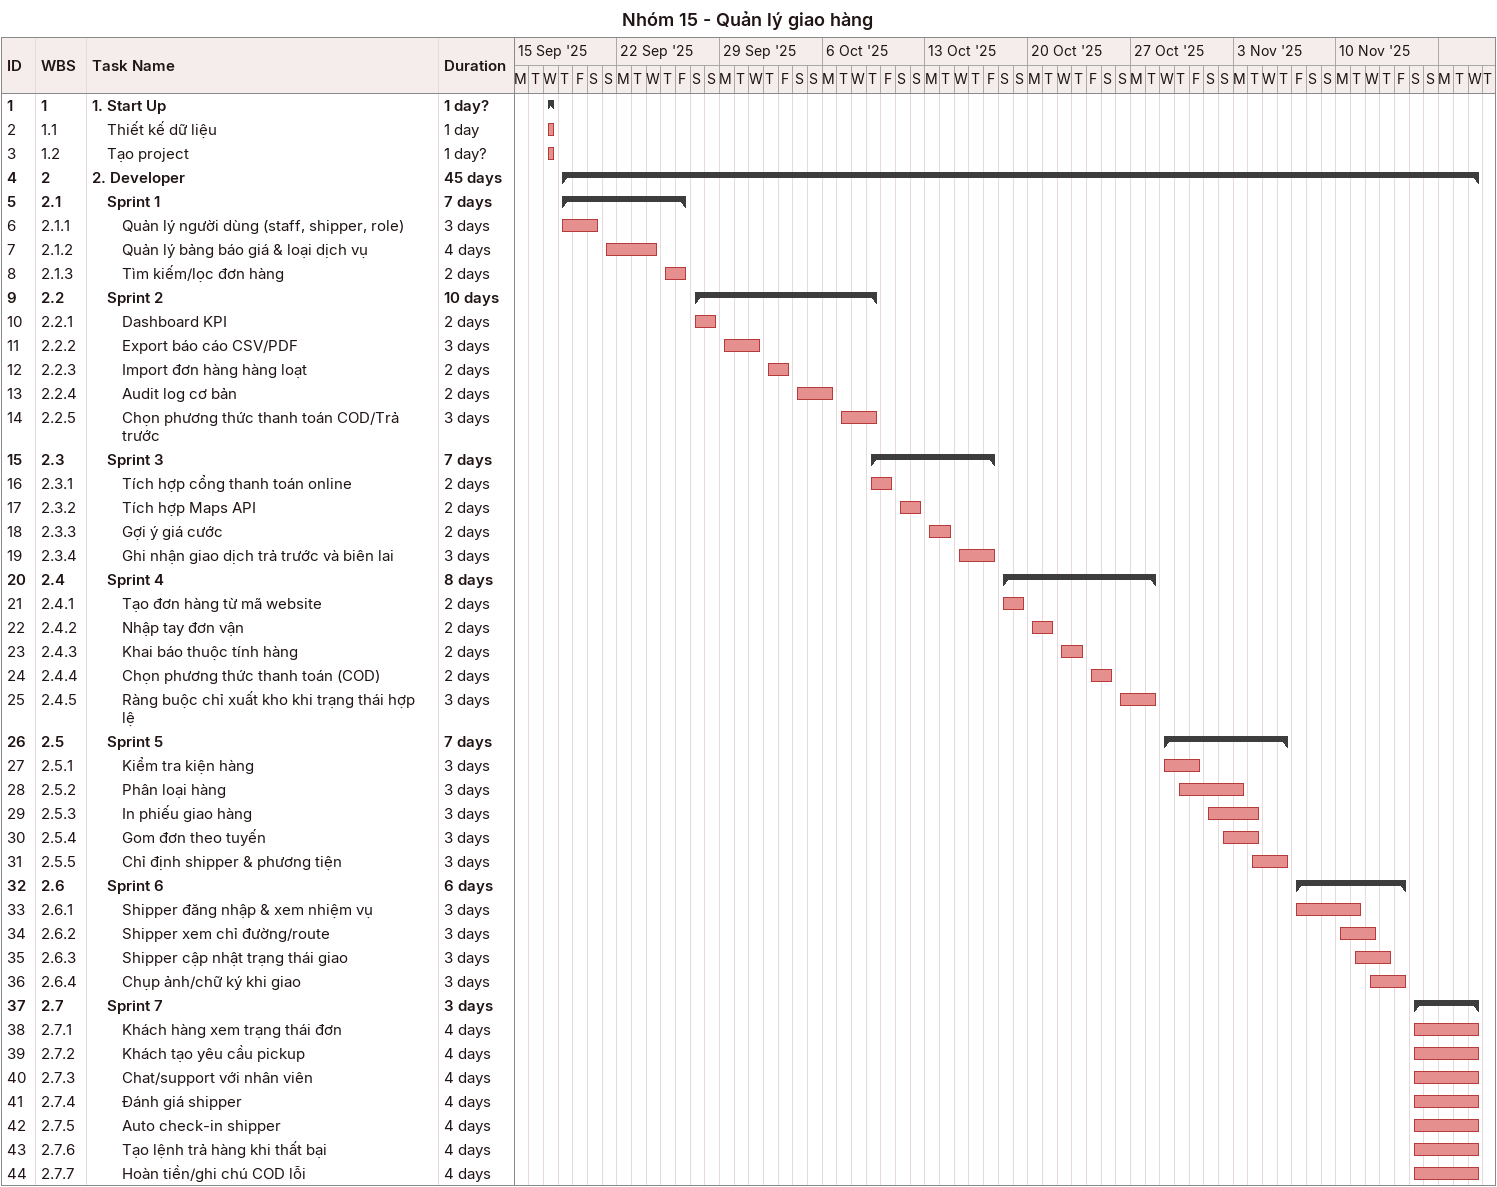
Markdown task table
Nhóm 15 - Quản lý giao hàng

| ID | WBS | Task | Duration | Start | Finish |
|---|---|---|---|---|---|
| 1 | 1 | **1. Start Up** | 1d? | 2025-09-17 | 2025-09-17 |
| 2 | 1.1 | Thiết kế dữ liệu | 1d | 2025-09-17 | 2025-09-17 |
| 3 | 1.2 | Tạo project | 1d? | 2025-09-17 | 2025-09-17 |
| 4 | 2 | **2. Developer** | 45d | 2025-09-18 | 2025-11-19 |
| 5 | 2.1 | **Sprint 1** | 7d | 2025-09-18 | 2025-09-26 |
| 6 | 2.1.1 | Quản lý người dùng (staff, shipper, role) | 3d | 2025-09-18 | 2025-09-20 |
| 7 | 2.1.2 | Quản lý bảng báo giá & loại dịch vụ | 4d | 2025-09-21 | 2025-09-24 |
| 8 | 2.1.3 | Tìm kiếm/lọc đơn hàng | 2d | 2025-09-25 | 2025-09-26 |
| 9 | 2.2 | **Sprint 2** | 10d | 2025-09-27 | 2025-10-09 |
| 10 | 2.2.1 | Dashboard KPI | 2d | 2025-09-27 | 2025-09-28 |
| 11 | 2.2.2 | Export báo cáo CSV/PDF | 3d | 2025-09-29 | 2025-10-01 |
| 12 | 2.2.3 | Import đơn hàng hàng loạt | 2d | 2025-10-02 | 2025-10-03 |
| 13 | 2.2.4 | Audit log cơ bản | 2d | 2025-10-04 | 2025-10-06 |
| 14 | 2.2.5 | Chọn phương thức thanh toán COD/Trả trước | 3d | 2025-10-07 | 2025-10-09 |
| 15 | 2.3 | **Sprint 3** | 7d | 2025-10-09 | 2025-10-17 |
| 16 | 2.3.1 | Tích hợp cổng thanh toán online | 2d | 2025-10-09 | 2025-10-10 |
| 17 | 2.3.2 | Tích hợp Maps API | 2d | 2025-10-11 | 2025-10-12 |
| 18 | 2.3.3 | Gợi ý giá cước | 2d | 2025-10-13 | 2025-10-14 |
| 19 | 2.3.4 | Ghi nhận giao dịch trả trước và biên lai | 3d | 2025-10-15 | 2025-10-17 |
| 20 | 2.4 | **Sprint 4** | 8d | 2025-10-18 | 2025-10-28 |
| 21 | 2.4.1 | Tạo đơn hàng từ mã website | 2d | 2025-10-18 | 2025-10-19 |
| 22 | 2.4.2 | Nhập tay đơn vận | 2d | 2025-10-20 | 2025-10-21 |
| 23 | 2.4.3 | Khai báo thuộc tính hàng | 2d | 2025-10-22 | 2025-10-23 |
| 24 | 2.4.4 | Chọn phương thức thanh toán (COD) | 2d | 2025-10-24 | 2025-10-25 |
| 25 | 2.4.5 | Ràng buộc chỉ xuất kho khi trạng thái hợp lệ | 3d | 2025-10-26 | 2025-10-28 |
| 26 | 2.5 | **Sprint 5** | 7d | 2025-10-29 | 2025-11-06 |
| 27 | 2.5.1 | Kiểm tra kiện hàng | 3d | 2025-10-29 | 2025-10-31 |
| 28 | 2.5.2 | Phân loại hàng | 3d | 2025-10-30 | 2025-11-03 |
| 29 | 2.5.3 | In phiếu giao hàng | 3d | 2025-11-01 | 2025-11-04 |
| 30 | 2.5.4 | Gom đơn theo tuyến | 3d | 2025-11-02 | 2025-11-04 |
| 31 | 2.5.5 | Chỉ định shipper & phương tiện | 3d | 2025-11-04 | 2025-11-06 |
| 32 | 2.6 | **Sprint 6** | 6d | 2025-11-07 | 2025-11-14 |
| 33 | 2.6.1 | Shipper đăng nhập & xem nhiệm vụ | 3d | 2025-11-07 | 2025-11-11 |
| 34 | 2.6.2 | Shipper xem chỉ đường/route | 3d | 2025-11-10 | 2025-11-12 |
| 35 | 2.6.3 | Shipper cập nhật trạng thái giao | 3d | 2025-11-11 | 2025-11-13 |
| 36 | 2.6.4 | Chụp ảnh/chữ ký khi giao | 3d | 2025-11-12 | 2025-11-14 |
| 37 | 2.7 | **Sprint 7** | 3d | 2025-11-15 | 2025-11-19 |
| 38 | 2.7.1 | Khách hàng xem trạng thái đơn | 4d | 2025-11-15 | 2025-11-19 |
| 39 | 2.7.2 | Khách tạo yêu cầu pickup | 4d | 2025-11-15 | 2025-11-19 |
| 40 | 2.7.3 | Chat/support với nhân viên | 4d | 2025-11-15 | 2025-11-19 |
| 41 | 2.7.4 | Đánh giá shipper | 4d | 2025-11-15 | 2025-11-19 |
| 42 | 2.7.5 | Auto check-in shipper | 4d | 2025-11-15 | 2025-11-19 |
| 43 | 2.7.6 | Tạo lệnh trả hàng khi thất bại | 4d | 2025-11-15 | 2025-11-19 |
| 44 | 2.7.7 | Hoàn tiền/ghi chú COD lỗi | 4d | 2025-11-15 | 2025-11-19 |
